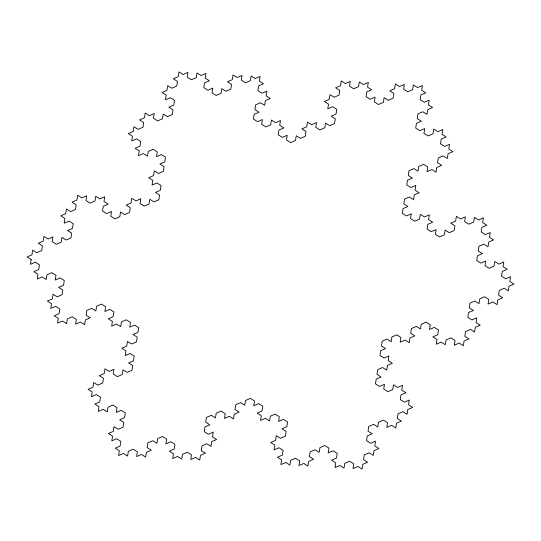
<?xml version="1.0" encoding="UTF-8"?>
<svg xmlns="http://www.w3.org/2000/svg" width="541" height="541" viewBox="0 0 541 541"><rect width="100%" height="100%" fill="white"/><g stroke="black" fill="none" stroke-linecap="round" stroke-linejoin="round"><path stroke-width="0.81" d="M31.189 259.579L30.438 264.312L35.321 262.196L39.459 264.813L38.715 269.553L33.833 271.67L37.965 274.287L37.221 279.021L42.103 276.904L46.235 279.528L46.986 274.787L51.862 272.671L56 275.288L55.256 280.028L60.139 277.912L64.271 280.529L63.527 285.263L58.644 287.379L62.783 290.003L62.039 294.737L57.157 296.853L53.018 294.236L52.274 298.97L47.392 301.087L51.53 303.711L50.786 308.444L55.662 306.328L59.801 308.945L59.057 313.685L54.174 315.802L58.313 318.419L57.562 323.153L62.445 321.036L66.584 323.653L67.327 318.92L72.21 316.803L76.342 319.42L75.598 324.16L80.481 322.044L84.612 324.661L85.363 319.92L90.239 317.804L86.107 315.187L86.851 310.453L91.733 308.336L95.865 310.953L96.609 306.213L101.492 304.096L105.63 306.72L104.886 311.454L109.762 309.337L113.901 311.954L113.157 316.695L108.274 318.811L112.413 321.428L111.662 326.162L116.545 324.045L120.684 326.663L121.427 321.929L126.31 319.812L130.442 322.429L129.698 327.17L134.581 325.053L138.712 327.67L137.969 332.404L133.086 334.521L137.225 337.144L136.481 341.878L131.598 343.995L127.46 341.378L126.716 346.112L121.833 348.228L125.972 350.852L125.228 355.586L130.111 353.469L134.242 356.086L133.499 360.82L128.616 362.943L132.755 365.56L132.011 370.294L127.128 372.411L122.99 369.794L122.246 374.528L117.363 376.651L113.231 374.027L113.975 369.293L109.093 371.41L104.961 368.793L104.21 373.527L99.334 375.643L103.466 378.26L102.722 383.001L97.84 385.118L93.708 382.501L92.957 387.234L88.082 389.351L92.213 391.968L91.47 396.709L96.352 394.592L100.484 397.209L99.74 401.943L94.858 404.059L98.996 406.683L98.252 411.417L103.135 409.3L107.267 411.917L108.011 407.184L112.893 405.067L117.032 407.684L116.288 412.418L121.164 410.301L125.302 412.925L124.558 417.659L119.676 419.775L123.808 422.393L123.064 427.133L118.188 429.25L114.05 426.633L113.306 431.366L108.423 433.483L112.562 436.1L111.811 440.841L116.694 438.724L120.832 441.341L120.082 446.075L115.206 448.191L119.338 450.815L118.594 455.549L123.476 453.432L127.608 456.049L128.359 451.316L133.235 449.199L137.373 451.816L136.63 456.55L141.512 454.433L145.644 457.057L146.388 452.317L151.27 450.2L147.132 447.583L147.882 442.842L152.758 440.726L156.897 443.35L157.641 438.609L162.523 436.492L166.662 439.109L165.911 443.85L170.794 441.733L174.932 444.35L174.182 449.084L169.306 451.201L173.438 453.825L172.694 458.558L177.576 456.442L181.708 459.059L182.459 454.325L187.335 452.208L191.473 454.825L190.73 459.559L195.612 457.443L199.744 460.066L200.488 455.326L205.37 453.209L201.232 450.592L201.982 445.852L206.858 443.735L210.997 446.359L211.741 441.618L216.623 439.502L212.485 436.885L213.235 432.144L208.353 434.267L204.214 431.644L204.958 426.91L209.84 424.793L205.708 422.176L206.452 417.436L211.335 415.319L215.467 417.936L216.211 413.202L221.093 411.086L225.232 413.703L224.488 418.443L229.364 416.32L233.502 418.944L234.246 414.203L239.129 412.086L234.99 409.469L235.734 404.736L240.617 402.612L244.755 405.236L245.499 400.496L250.382 398.379L254.513 401.003L253.77 405.736L258.652 403.62L262.784 406.237L262.04 410.971L257.158 413.094L261.296 415.711L260.552 420.445L265.435 418.328L269.567 420.945L270.311 416.212L275.193 414.095L279.332 416.712L278.588 421.453L283.464 419.329L287.602 421.953L286.858 426.687L281.976 428.803L286.108 431.42L285.364 436.161L280.488 438.278L276.35 435.661L275.606 440.394L270.723 442.511L274.862 445.128L274.111 449.869L278.994 447.752L283.132 450.369L282.382 455.103L277.506 457.219L281.638 459.843L280.894 464.577L285.776 462.46L289.908 465.077L290.659 460.344L295.535 458.227L299.673 460.844L298.93 465.578L303.812 463.461L307.944 466.085L308.688 461.345L313.57 459.228L309.432 456.611L310.182 451.87L315.058 449.754L319.197 452.377L319.941 447.637L324.823 445.52L328.962 448.137L328.211 452.878L333.094 450.761L337.232 453.378L336.482 458.112L331.606 460.229L335.738 462.853L334.994 467.586L339.876 465.47L344.008 468.087L344.759 463.353L349.635 461.236L353.773 463.853L353.03 468.587L357.912 466.47L362.044 469.094L362.788 464.354L367.67 462.237L363.532 459.62L364.282 454.886L369.158 452.763L373.297 455.387L374.041 450.646L378.923 448.53L374.785 445.912L375.535 441.179L370.653 443.295L366.514 440.672L367.258 435.938L372.14 433.821L368.008 431.204L368.752 426.464L373.635 424.347L377.767 426.964L378.511 422.23L383.393 420.114L387.532 422.731L386.788 427.471L391.664 425.348L395.802 427.972L396.546 423.231L401.429 421.114L397.29 418.497L398.034 413.764L402.917 411.647L407.055 414.264L407.799 409.523L412.682 407.407L408.543 404.79L409.287 400.056L404.411 402.173L400.272 399.549L401.016 394.815L405.899 392.698L401.76 390.081L402.511 385.341L397.628 387.457L393.49 384.84L392.746 389.581L387.863 391.698L383.731 389.074L384.475 384.34L379.593 386.457L375.461 383.84L376.205 379.099L381.087 376.982L376.949 374.365L377.692 369.631L382.575 367.515L386.714 370.132L387.457 365.391L392.333 363.275L388.201 360.658L388.945 355.924L384.063 358.041L379.931 355.423L380.675 350.683L385.557 348.566L381.419 345.949L382.162 341.209L387.045 339.092L391.184 341.716L391.927 336.975L396.81 334.859L400.942 337.476L400.198 342.216L405.081 340.1L409.212 342.717L409.963 337.983L414.839 335.86L410.707 333.242L411.451 328.509L416.333 326.392L420.465 329.009L421.209 324.275L426.092 322.152L430.23 324.776L429.486 329.51L434.362 327.393L438.501 330.01L437.757 334.751L432.874 336.867L437.013 339.484L436.262 344.218L441.145 342.101L445.284 344.725L446.027 339.985L450.91 337.868L455.042 340.485L454.298 345.226L459.181 343.109L463.312 345.726L464.063 340.992L468.939 338.869L464.807 336.252L465.551 331.518L470.433 329.401L474.565 332.018L475.309 327.285L480.192 325.168L476.06 322.544L476.804 317.81L471.921 319.927L467.789 317.31L468.533 312.57L473.409 310.453L469.277 307.836L470.021 303.102L474.903 300.979L479.035 303.602L479.786 298.862L484.662 296.745L488.8 299.369L488.056 304.103L492.939 301.986L497.071 304.603L497.815 299.87L502.697 297.753L498.565 295.129L499.309 290.395L504.185 288.279L508.324 290.896L509.067 286.162L513.95 284.045L509.811 281.421L510.562 276.688L505.679 278.804L501.541 276.187L502.285 271.447L507.167 269.33L503.035 266.713L503.779 261.979L498.897 264.096L494.765 261.472L494.014 266.213L489.138 268.329L485 265.712L485.744 260.972L480.861 263.088L476.729 260.471L477.473 255.737L482.356 253.621L478.217 250.997L478.961 246.263L483.843 244.147L487.982 246.764L488.726 242.03L493.608 239.913L489.47 237.289L490.214 232.556L485.338 234.672L481.199 232.055L481.943 227.315L486.826 225.198L482.687 222.581L483.438 217.847L478.555 219.964L474.416 217.347L473.673 222.081L468.79 224.197L464.658 221.58L465.402 216.84L460.519 218.956L456.388 216.339L455.637 221.08L450.761 223.196L454.893 225.813L454.149 230.547L449.267 232.664L445.135 230.047L444.391 234.787L439.508 236.904L435.37 234.28L436.114 229.546L431.238 231.663L427.099 229.046L427.843 224.305L432.726 222.189L428.587 219.572L429.338 214.838L424.455 216.955L420.316 214.337L419.573 219.071L414.69 221.188L410.558 218.571L411.302 213.83L406.419 215.947L402.288 213.33L403.031 208.596L407.914 206.479L403.775 203.856L404.519 199.122L409.402 197.005L413.54 199.622L414.284 194.888L419.167 192.772L415.028 190.148L415.772 185.414L410.889 187.531L406.758 184.914L407.501 180.18L412.384 178.057L408.245 175.44L408.989 170.706L413.872 168.589L418.01 171.206L418.754 166.472L423.637 164.349L427.769 166.973L427.025 171.707L431.907 169.59L436.039 172.207L436.79 167.473L441.666 165.357L437.534 162.74L438.278 157.999L443.16 155.882L447.292 158.499L448.043 153.766L452.918 151.649L448.787 149.032L449.53 144.291L444.648 146.408L440.516 143.791L441.26 139.057L446.142 136.941L442.004 134.317L442.748 129.583L437.865 131.7L433.733 129.083L432.989 133.816L428.107 135.933L423.968 133.316L424.712 128.582L419.836 130.699L415.698 128.075L416.442 123.341L421.324 121.225L417.192 118.607L417.936 113.867L422.812 111.75L426.95 114.367L427.694 109.634L432.577 107.517L428.438 104.9L429.189 100.159L424.306 102.276L420.168 99.659L420.918 94.925L425.794 92.809L421.662 90.185L422.406 85.451L417.524 87.568L413.392 84.951L412.641 89.684L407.765 91.801L403.627 89.184L404.37 84.45L399.488 86.567L395.356 83.943L394.612 88.683L389.73 90.8L393.868 93.417L393.118 98.158L388.242 100.274L384.103 97.651L383.359 102.391L378.477 104.508L374.338 101.891L375.089 97.15L370.206 99.267L366.068 96.65L366.818 91.916L371.694 89.799L367.562 87.175L368.306 82.442L363.424 84.558L359.292 81.941L358.541 86.675L353.665 88.792L349.527 86.175L350.27 81.441L345.388 83.557L341.256 80.934L340.512 85.674L335.63 87.791L339.768 90.408L339.018 95.148L334.142 97.265L330.003 94.641L329.259 99.382L324.377 101.498L328.515 104.115L327.765 108.856L332.647 106.733L336.786 109.356L336.042 114.09L331.16 116.207L335.292 118.824L334.548 123.564L329.665 125.681L325.533 123.064L324.789 127.798L319.907 129.914L315.768 127.297L316.512 122.557L311.636 124.68L307.498 122.056L306.754 126.797L301.871 128.914L306.01 131.531L305.266 136.264L300.383 138.388L296.245 135.764L295.501 140.504L290.618 142.621L286.487 139.997L287.23 135.264L282.348 137.38L278.216 134.763L278.96 130.029L283.842 127.906L279.704 125.289L280.448 120.555L275.565 122.672L271.433 120.055L270.689 124.788L265.807 126.905L261.668 124.288L262.412 119.547L257.536 121.671L253.398 119.047L254.142 114.313L259.024 112.197L254.892 109.58L255.636 104.839L260.512 102.722L264.65 105.339L265.394 100.606L270.277 98.489L266.138 95.872L266.889 91.131L262.006 93.248L257.868 90.631L258.618 85.897L263.494 83.781L259.362 81.157L260.106 76.423L255.224 78.54L251.092 75.923L250.341 80.656L245.465 82.773L241.327 80.156L242.07 75.422L237.188 77.539L233.056 74.915L232.312 79.655L227.43 81.772L231.568 84.389L230.818 89.13L225.942 91.246L221.803 88.623L221.059 93.363L216.177 95.48L212.038 92.863L212.789 88.122L207.906 90.239L203.768 87.622L204.518 82.888L209.394 80.771L205.262 78.147L206.006 73.414L201.124 75.53L196.992 72.913L196.241 77.647L191.365 79.764L187.227 77.147L187.97 72.413L183.088 74.53L178.956 71.906L178.212 76.646L173.33 78.763L177.468 81.38L176.718 86.114L171.842 88.237L167.703 85.613L166.959 90.354L162.077 92.47L166.215 95.088L165.465 99.821L170.347 97.705L174.486 100.328L173.742 105.062L168.86 107.179L172.992 109.796L172.248 114.536L167.365 116.653L163.233 114.036L162.489 118.77L157.607 120.886L153.468 118.269L154.212 113.529L149.336 115.652L145.198 113.028L144.454 117.769L139.571 119.886L143.71 122.503L142.966 127.236L138.083 129.353L133.945 126.736L133.201 131.477L128.318 133.593L132.457 136.21L131.713 140.944L136.589 138.827L140.728 141.451L139.984 146.185L135.101 148.302L139.24 150.919L138.489 155.659L143.372 153.543L147.51 156.16L148.254 151.419L153.137 149.302L157.269 151.926L156.525 156.66L161.407 154.543L165.539 157.161L164.795 161.901L159.913 164.018L164.051 166.635L163.308 171.369L158.425 173.485L154.286 170.868L153.543 175.609L148.667 177.725L152.799 180.342L152.055 185.076L156.937 182.959L161.069 185.577L160.325 190.317L155.443 192.434L159.581 195.051L158.838 199.791L153.955 201.908L149.816 199.284L149.073 204.025L144.19 206.141L140.058 203.524L140.802 198.784L135.919 200.9L131.788 198.283L131.037 203.017L126.161 205.14L130.293 207.758L129.549 212.491L124.667 214.608L120.535 211.991L119.791 216.725L114.908 218.848L110.77 216.224L111.514 211.49L106.638 213.607L102.499 210.99L103.243 206.249L108.126 204.133L103.987 201.516L104.738 196.782L99.855 198.899L95.716 196.275L94.973 201.015L90.09 203.132L85.958 200.515L86.702 195.774L81.819 197.891L77.688 195.274L76.937 200.008L72.061 202.131L76.193 204.748L75.449 209.482L70.567 211.599L66.435 208.982L65.691 213.715L60.808 215.832L64.94 218.456L64.196 223.19L69.079 221.073L73.211 223.69L72.467 228.43L67.591 230.547L71.723 233.164L70.979 237.898L66.097 240.021L61.965 237.398L61.214 242.138L56.338 244.255L52.2 241.631L52.944 236.897L48.061 239.014L43.929 236.397L43.185 241.13L38.303 243.247L42.435 245.871L41.691 250.605L36.815 252.721L32.676 250.104L31.933 254.838L27.05 256.955L31.189 259.579"/></g></svg>
